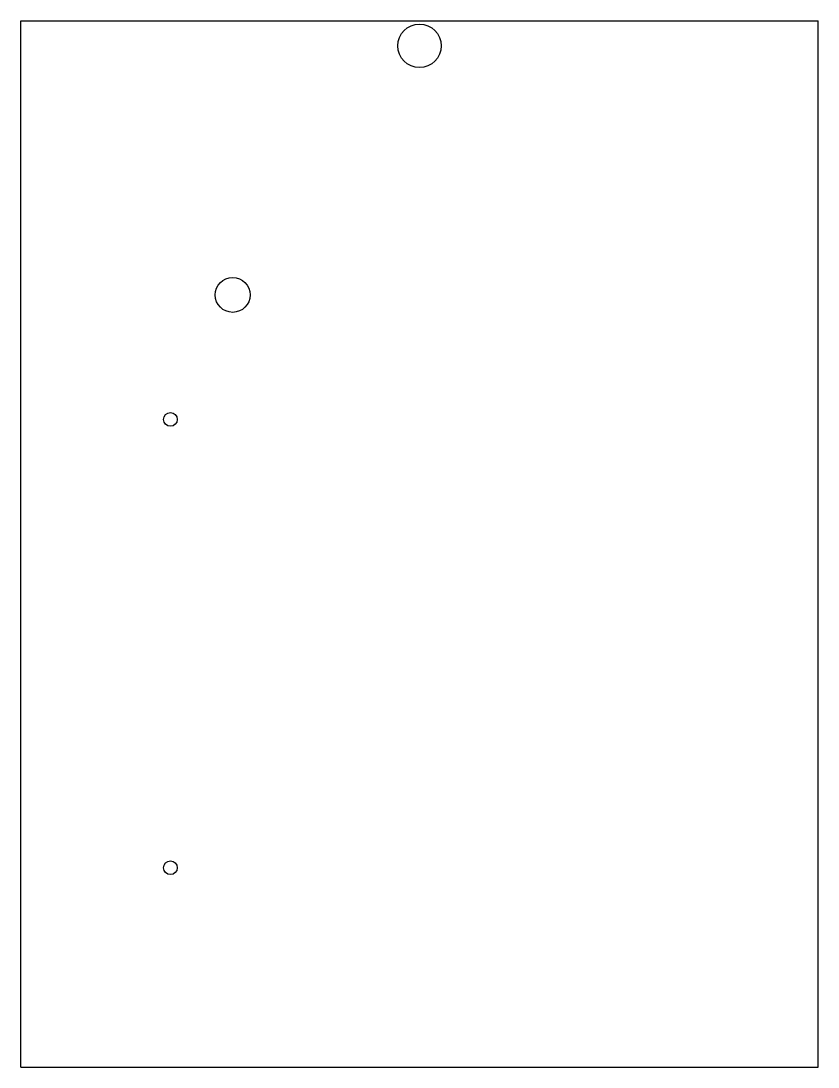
# Model space of a CAD drawing. Header units: millimetres. Extents: x -120 to 520, y -520 to 320.
import ezdxf

# ---------------------------------------------------------------- set-up
doc = ezdxf.new("R2010")
doc.units = ezdxf.units.MM

msp = doc.modelspace()

# ---------------------------------------------------------------- linework, layer by layer
for p, q in [((-120, -520), (-120, 320)), ((-120, 320), (520, 320)), ((520, -520), (520, 320)), ((-120, -520), (520, -520))]:
    msp.add_line(p, q)
for centre, radius in [((200, 300), 17.5), ((50, 100), 14), ((0, 0), 5.5), ((0, -360), 5.5)]:
    msp.add_circle(centre, radius)

doc.saveas('drawing.dxf')
